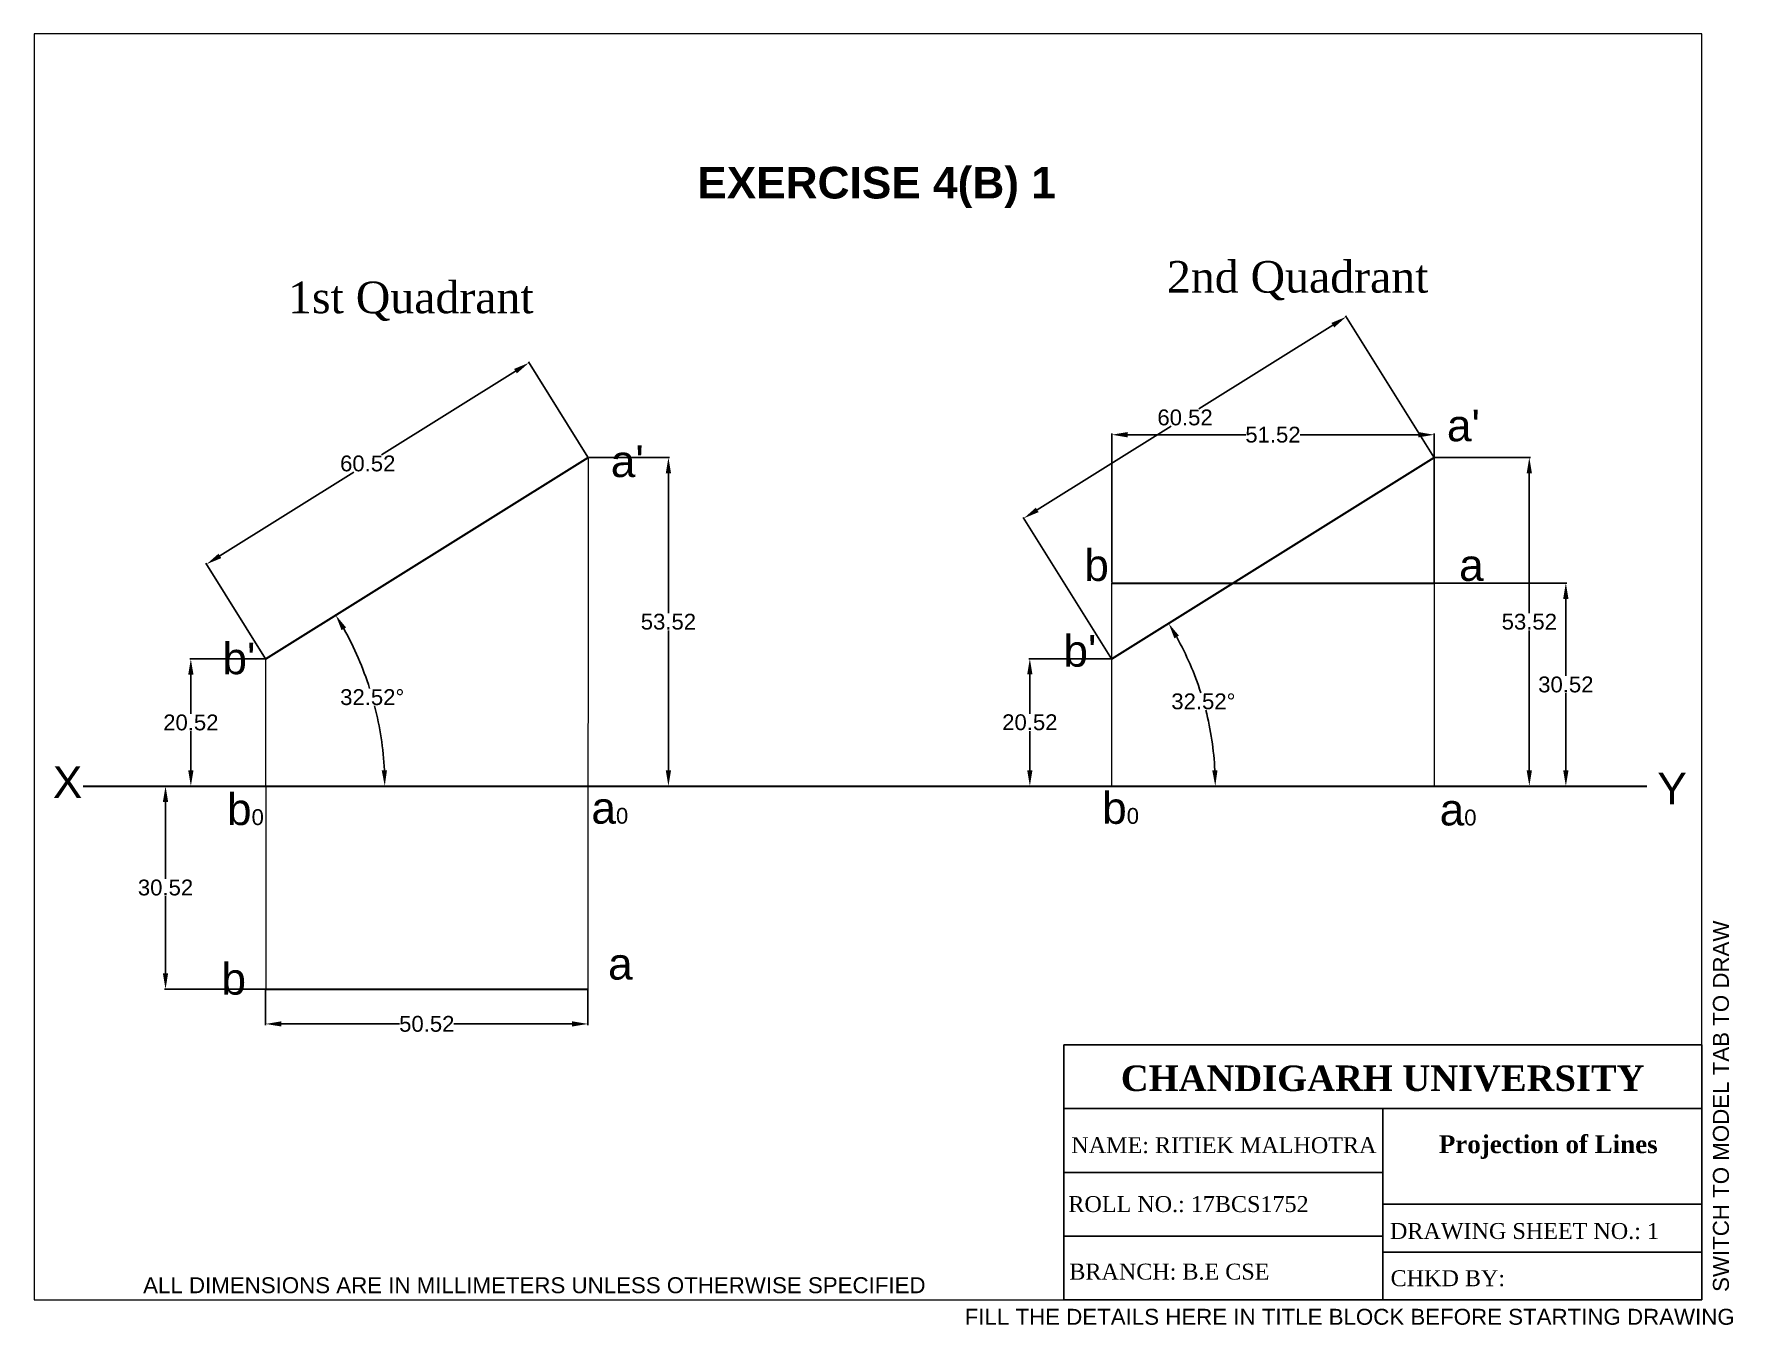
# Paper-space layout 'Layout1' of a CAD drawing. Header units: millimetres. Extents: x 0 to 266, y -4 to 198.
# The model-space entities are those that its viewports show. They can reach past a viewport. Long polylines and large blocks are cut down to what shows.
import ezdxf

# ---------------------------------------------------------------- set-up
doc = ezdxf.new("R2010")
doc.units = ezdxf.units.MM
doc.header["$PDMODE"] = 35
doc.header["$PDSIZE"] = -2.5
doc.linetypes.add('ACAD_ISO08W100', pattern=[36, 24, -3, 6, -3])
doc.layers.add('Comments', color=10, linetype='Continuous', lineweight=13, plot=False)
doc.layers.add('thick continuous', color=7, linetype='Continuous', lineweight=30)
doc.layers.add('thin continuous', color=7, linetype='Continuous', lineweight=13)
doc.styles.get("Standard").update_dxf_attribs({"font": 'arial.ttf'})
doc.dimstyles.get("Standard").update_dxf_attribs({"dimtxt": 2.5, "dimasz": 2.5, "dimexe": 0.18, "dimexo": 0.0625, "dimgap": 0.09, "dimtad": 0, "dimtih": 1, "dimtoh": 1, "dimzin": 0, "dimdsep": 46, "dimtxsty": 'Standard', "dimcen": 0.09, "dimadec": 0, "dimazin": 0, "dimtfac": 1, "dimtofl": 0, "dimtmove": 0, "dimatfit": 3, "dimfxl": 1, "dimtolj": 1, "dimtzin": 0, "dimarcsym": 0})

# ---------------------------------------------------------------- blocks, each defined once
blk = doc.blocks.new('*D0')
at = {"layer": 'Defpoints', "color": 0}
for p in [(98.73, 171.88), (108.08, 156.92), (57.13, 125.08)]:
    blk.add_point(p, dxfattribs=at)
at = {"layer": 'thin continuous', "color": 0, "lineweight": -2}
for p, q in [((108.05, 156.97), (98.64, 172.04)), ((96.61, 170.56), (75.44, 157.33)), ((49.9, 141.37), (71.07, 154.6)), ((57.1, 125.13), (47.69, 140.2))]:
    blk.add_line(p, q, dxfattribs=at)
at = {"layer": 'thin continuous', "color": 0}
for points in [[(96.83, 170.21), (96.39, 170.91), (98.73, 171.88)], [(49.68, 141.72), (50.12, 141.02), (47.78, 140.05)]]:
    blk.add_solid(points, dxfattribs=at)
at = {"layer": 'thin continuous', "color": 0, "insert": (73.26, 155.96), "char_height": 2.5, "attachment_point": 5}
blk.add_mtext('\\A1;60.52', dxfattribs=at)
blk = doc.blocks.new('*D1')
at = {"layer": 'Defpoints', "color": 0}
for p in [(57.13, 125.08), (45.31, 105), (57.13, 105)]:
    blk.add_point(p, dxfattribs=at)
at = {"layer": 'thin continuous', "color": 0, "lineweight": -2}
for p, q in [((57.07, 125.08), (45.13, 125.08)), ((45.31, 122.58), (45.31, 116.41)), ((45.31, 107.5), (45.31, 113.67)), ((57.07, 105), (45.13, 105))]:
    blk.add_line(p, q, dxfattribs=at)
at = {"layer": 'thin continuous', "color": 0}
for points in [[(45.73, 122.58), (44.89, 122.58), (45.31, 125.08)], [(44.89, 107.5), (45.73, 107.5), (45.31, 105)]]:
    blk.add_solid(points, dxfattribs=at)
at = {"layer": 'thin continuous', "color": 0, "insert": (45.31, 115.04), "char_height": 2.5, "attachment_point": 5}
blk.add_mtext('\\A1;20.52', dxfattribs=at)
blk = doc.blocks.new('*D2')
at = {"layer": 'Defpoints', "color": 0}
for p in [(57.13, 105), (41.31, 72.92), (57.13, 72.92)]:
    blk.add_point(p, dxfattribs=at)
at = {"layer": 'thin continuous', "color": 0, "lineweight": -2}
for p, q in [((57.07, 105), (41.13, 105)), ((41.31, 102.5), (41.31, 90.33)), ((41.31, 75.42), (41.31, 87.59)), ((57.07, 72.92), (41.13, 72.92))]:
    blk.add_line(p, q, dxfattribs=at)
at = {"layer": 'thin continuous', "color": 0}
for points in [[(41.72, 102.5), (40.89, 102.5), (41.31, 105)], [(40.89, 75.42), (41.72, 75.42), (41.31, 72.92)]]:
    blk.add_solid(points, dxfattribs=at)
at = {"layer": 'thin continuous', "color": 0, "insert": (41.31, 88.96), "char_height": 2.5, "attachment_point": 5}
blk.add_mtext('\\A1;30.52', dxfattribs=at)
blk = doc.blocks.new('*D4')
at = {"layer": 'Defpoints', "color": 0}
for p in [(108.08, 156.92), (57.13, 125.08), (75.07, 114.43), (0, 105), (297, 105)]:
    blk.add_point(p, dxfattribs=at)
at = {"layer": 'thin continuous', "color": 0, "lineweight": -2}
for start, end in [(17.6254, 29.1882), (2.8118, 14.3877)]:
    blk.add_arc((25, 105), 50.95, start, end, dxfattribs=at)
at = {"layer": 'thin continuous', "color": 0}
for points in [[(69.84, 130.06), (69.12, 129.63), (68.21, 132)], [(75.47, 107.49), (76.3, 107.51), (75.95, 105)]]:
    blk.add_solid(points, dxfattribs=at)
at = {"layer": 'thin continuous', "color": 0, "insert": (73.97, 119.04), "char_height": 2.5, "attachment_point": 5}
blk.add_mtext('32.52%%D', dxfattribs=at)
blk = doc.blocks.new('*D5')
at = {"layer": 'Defpoints', "color": 0}
for p in [(241.77, 156.92), (190.82, 125.08), (206.34, 113.98), (0, 105), (297, 105)]:
    blk.add_point(p, dxfattribs=at)
at = {"layer": 'thin continuous', "color": 0, "lineweight": -2}
for start, end in [(17.7078, 29.0463), (2.9537, 14.3067)]:
    blk.add_arc((158.68, 105), 48.5, start, end, dxfattribs=at)
at = {"layer": 'thin continuous', "color": 0}
for points in [[(201.44, 128.76), (200.72, 128.34), (199.81, 130.7)], [(206.7, 107.49), (207.53, 107.51), (207.18, 105)]]:
    blk.add_solid(points, dxfattribs=at)
at = {"layer": 'thin continuous', "color": 0, "insert": (205.3, 118.37), "char_height": 2.5, "attachment_point": 5}
blk.add_mtext('32.52%%D', dxfattribs=at)
blk = doc.blocks.new('*D6')
at = {"layer": 'Defpoints', "color": 0}
for p in [(241.77, 156.92), (241.77, 105), (256.8, 105)]:
    blk.add_point(p, dxfattribs=at)
at = {"layer": 'thin continuous', "color": 0, "lineweight": -2}
for p, q in [((241.83, 156.92), (256.98, 156.92)), ((256.8, 154.42), (256.8, 132.33)), ((256.8, 107.5), (256.8, 129.59)), ((241.83, 105), (256.98, 105))]:
    blk.add_line(p, q, dxfattribs=at)
at = {"layer": 'thin continuous', "color": 0}
for points in [[(257.21, 154.42), (256.38, 154.42), (256.8, 156.92)], [(256.38, 107.5), (257.21, 107.5), (256.8, 105)]]:
    blk.add_solid(points, dxfattribs=at)
at = {"layer": 'thin continuous', "color": 0, "insert": (256.8, 130.96), "char_height": 2.5, "attachment_point": 5}
blk.add_mtext('\\A1;53.52', dxfattribs=at)
blk = doc.blocks.new('*D7')
at = {"layer": 'Defpoints', "color": 0}
for p in [(108.08, 156.92), (108.08, 105), (120.77, 105)]:
    blk.add_point(p, dxfattribs=at)
at = {"layer": 'thin continuous', "color": 0, "lineweight": -2}
for p, q in [((108.15, 156.92), (120.95, 156.92)), ((120.77, 154.42), (120.77, 132.33)), ((120.77, 107.5), (120.77, 129.59)), ((108.15, 105), (120.95, 105))]:
    blk.add_line(p, q, dxfattribs=at)
at = {"layer": 'thin continuous', "color": 0}
for points in [[(121.19, 154.42), (120.35, 154.42), (120.77, 156.92)], [(120.35, 107.5), (121.19, 107.5), (120.77, 105)]]:
    blk.add_solid(points, dxfattribs=at)
at = {"layer": 'thin continuous', "color": 0, "insert": (120.77, 130.96), "char_height": 2.5, "attachment_point": 5}
blk.add_mtext('\\A1;53.52', dxfattribs=at)
blk = doc.blocks.new('*D8')
at = {"layer": 'Defpoints', "color": 0}
for p in [(241.77, 160.51), (190.82, 137.08), (241.77, 137.08)]:
    blk.add_point(p, dxfattribs=at)
at = {"layer": 'thin continuous', "color": 0, "lineweight": -2}
for p, q in [((190.82, 137.14), (190.82, 160.69)), ((193.32, 160.51), (212, 160.51)), ((239.27, 160.51), (220.59, 160.51)), ((241.77, 137.14), (241.77, 160.69))]:
    blk.add_line(p, q, dxfattribs=at)
at = {"layer": 'thin continuous', "color": 0}
for points in [[(193.32, 160.93), (193.32, 160.09), (190.82, 160.51)], [(239.27, 160.09), (239.27, 160.93), (241.77, 160.51)]]:
    blk.add_solid(points, dxfattribs=at)
at = {"layer": 'thin continuous', "color": 0, "insert": (216.29, 160.51), "char_height": 2.5, "attachment_point": 5}
blk.add_mtext('\\A1;51.52', dxfattribs=at)
blk = doc.blocks.new('*D9')
at = {"layer": 'Defpoints', "color": 0}
for p in [(57.13, 72.92), (108.05, 72.92), (108.05, 67.42)]:
    blk.add_point(p, dxfattribs=at)
at = {"layer": 'thin continuous', "color": 0, "lineweight": -2}
for p, q in [((57.13, 72.86), (57.13, 67.24)), ((108.05, 72.86), (108.05, 67.24)), ((59.63, 67.42), (78.3, 67.42)), ((105.55, 67.42), (86.89, 67.42))]:
    blk.add_line(p, q, dxfattribs=at)
at = {"layer": 'thin continuous', "color": 0}
for points in [[(59.63, 67.84), (59.63, 67.01), (57.13, 67.42)], [(105.55, 67.01), (105.55, 67.84), (108.05, 67.42)]]:
    blk.add_solid(points, dxfattribs=at)
at = {"layer": 'thin continuous', "color": 0, "insert": (82.59, 67.42), "char_height": 2.5, "attachment_point": 5}
blk.add_mtext('\\A1;50.52', dxfattribs=at)
blk = doc.blocks.new('*D10')
at = {"layer": 'Defpoints', "color": 0}
for p in [(227.87, 179.15), (241.77, 156.92), (190.82, 125.08)]:
    blk.add_point(p, dxfattribs=at)
at = {"layer": 'thin continuous', "color": 0, "lineweight": -2}
for p, q in [((225.75, 177.82), (204.59, 164.6)), ((241.73, 156.97), (227.78, 179.3)), ((179.04, 148.64), (200.21, 161.86)), ((190.78, 125.13), (176.83, 147.46))]:
    blk.add_line(p, q, dxfattribs=at)
at = {"layer": 'thin continuous', "color": 0}
for points in [[(225.98, 177.47), (225.53, 178.18), (227.87, 179.15)], [(178.82, 148.99), (179.26, 148.28), (176.92, 147.31)]]:
    blk.add_solid(points, dxfattribs=at)
at = {"layer": 'thin continuous', "color": 0, "insert": (202.4, 163.23), "char_height": 2.5, "attachment_point": 5}
blk.add_mtext('\\A1;60.52', dxfattribs=at)
blk = doc.blocks.new('*D11')
at = {"layer": 'Defpoints', "color": 0}
for p in [(190.78, 125.13), (177.88, 105), (190.82, 105)]:
    blk.add_point(p, dxfattribs=at)
at = {"layer": 'thin continuous', "color": 0, "lineweight": -2}
for p, q in [((190.72, 125.13), (177.7, 125.13)), ((177.88, 122.63), (177.88, 116.43)), ((177.88, 107.5), (177.88, 113.7)), ((190.75, 105), (177.7, 105))]:
    blk.add_line(p, q, dxfattribs=at)
at = {"layer": 'thin continuous', "color": 0}
for points in [[(178.29, 122.63), (177.46, 122.63), (177.88, 125.13)], [(177.46, 107.5), (178.29, 107.5), (177.88, 105)]]:
    blk.add_solid(points, dxfattribs=at)
at = {"layer": 'thin continuous', "color": 0, "insert": (177.88, 115.07), "char_height": 2.5, "attachment_point": 5}
blk.add_mtext('\\A1;20.52', dxfattribs=at)
blk = doc.blocks.new('*D12')
at = {"layer": 'Defpoints', "color": 0}
for p in [(241.77, 137.08), (241.77, 105), (262.57, 105)]:
    blk.add_point(p, dxfattribs=at)
at = {"layer": 'thin continuous', "color": 0, "lineweight": -2}
for p, q in [((241.83, 137.08), (262.75, 137.08)), ((262.57, 134.58), (262.57, 122.41)), ((262.57, 107.5), (262.57, 119.67)), ((241.83, 105), (262.75, 105))]:
    blk.add_line(p, q, dxfattribs=at)
at = {"layer": 'thin continuous', "color": 0}
for points in [[(262.99, 134.58), (262.15, 134.58), (262.57, 137.08)], [(262.15, 107.5), (262.99, 107.5), (262.57, 105)]]:
    blk.add_solid(points, dxfattribs=at)
at = {"layer": 'thin continuous', "color": 0, "insert": (262.57, 121.04), "char_height": 2.5, "attachment_point": 5}
blk.add_mtext('\\A1;30.52', dxfattribs=at)

msp = doc.modelspace()

# ---------------------------------------------------------------- linework, layer by layer
at = {"layer": 'thick continuous'}
for p, q in [((57.134, 125.08), (108.085, 156.918)), ((190.815, 125.08), (241.766, 156.918)), ((190.815, 137.08), (241.766, 137.08)), ((28.3, 105), (275.357, 105)), ((57.134, 72.92), (108.052, 72.92))]:
    msp.add_line(p, q, dxfattribs=at)
at = {"layer": 'thin continuous'}
for p, q in [((108.085, 156.918), (108.052, 72.92)), ((241.766, 156.918), (241.766, 105)), ((190.815, 105), (190.815, 137.08)), ((57.134, 105), (57.134, 125.08)), ((190.815, 105), (190.815, 125.08)), ((57.134, 105), (57.134, 72.92)), ((190.815, 105), (190.815, 105))]:
    msp.add_line(p, q, dxfattribs=at)

# ---------------------------------------------------------------- texts
at = {"layer": 'thin continuous', "char_height": 5, "attachment_point": 1}
for s, width, gutter_width, insert in [('{\\fArial|b1|i0|c0|p34;EXERCISE 4(B) 1}', 191.13669, 191.137, (125.323, 202.835)), ('{\\fTimes New Roman|b0|i0|c0|p34;2nd Quadrant}', 82.02186, 82.022, (199.544, 187.957)), ('{\\fTimes New Roman|b0|i0|c0|p34;1st Quadrant}', 82.02186, 82.022, (60.675, 184.712)), ("a'", 13.79842, 12.5, (243.78, 164.481)), ("a'", 13.79842, 12.5, (111.667, 158.823)), ('b', 13.79842, 12.5, (186.483, 142.418)), ('a', 13.79842, 12.5, (245.704, 142.418)), ("b'", 13.79842, 12.5, (183.18, 128.869)), ("b'", 13.79842, 12.5, (50.3, 127.676)), ('X', 14.27445, 12.5, (23.501, 108.117)), ('Y', 14.27445, 12.5, (277.029, 107.108)), ('b{\\H0.5x;0}', 13.79842, 12.5, (51.022, 103.846)), ('a{\\H0.5x;0}', 13.79842, 12.5, (108.596, 104.06)), ('b{\\H0.5x;0}', 13.79842, 12.5, (189.301, 104.04)), ('a{\\H0.5x;0}', 13.79842, 12.5, (242.631, 103.784)), ('a', 13.79842, 12.5, (111.232, 79.432)), ('b', 13.79842, 12.5, (50.146, 77.051))]:
    msp.add_mtext_dynamic_manual_height_columns(s, width=width, gutter_width=gutter_width, heights=[0], dxfattribs=dict(at, insert=insert))

# ---------------------------------------------------------------- dimensions: what is measured, and where the dimension line sits
at = {"layer": 'thin continuous'}
for p1, p2, distance, text, picture, middle in [((190.815, 125.08), (241.766, 156.918), 26.215, '60.52', '*D10', (202.399, 163.23)), ((57.134, 125.08), (108.085, 156.918), 17.648, '60.52', '*D0', (73.258, 155.965)), ((190.815, 137.08), (241.766, 137.08), 23.431, '51.52', '*D8', (216.291, 160.511)), ((108.085, 156.918), (108.085, 105), 12.686, '53.52', '*D7', (120.77, 130.959)), ((241.766, 156.918), (241.766, 105), 15.031, '53.52', '*D6', (256.797, 130.959)), ((241.766, 137.08), (241.766, 105), 20.804, '30.52', '*D12', (262.571, 121.04)), ((57.134, 125.08), (57.134, 105), -11.825, '20.52', '*D1', (45.309, 115.04)), ((57.134, 105), (57.134, 72.92), -15.827, '30.52', '*D2', (41.307, 88.96)), ((57.134, 72.92), (108.052, 72.92), -5.498, '50.52', '*D9', (82.593, 67.422))]:
    dim = msp.add_aligned_dim(p1=p1, p2=p2, distance=distance, text=text, dimstyle='Standard', dxfattribs=at)
    dim.commit()
    dim.dimension.update_dxf_attribs({"geometry": picture, "text_midpoint": middle})
for base, line2, picture, middle in [((75.066, 114.43), ((57.134, 125.08), (108.085, 156.918)), '*D4', (73.973, 119.043)), ((206.343, 113.977), ((190.815, 125.08), (241.766, 156.918)), '*D5', (205.303, 118.369))]:
    dim = msp.add_angular_dim_2l(base=base, line1=((0, 105), (297, 105)), line2=line2, text='32.52%%D', dimstyle='Standard', dxfattribs=at)
    dim.commit()
    dim.dimension.update_dxf_attribs({"geometry": picture, "text_midpoint": middle})
dim = msp.add_linear_dim(base=(177.876, 105), p1=(190.782, 125.133), p2=(190.815, 105), angle=90, text='20.52', dimstyle='Standard', dxfattribs=at)
dim.commit()
dim.dimension.update_dxf_attribs({"geometry": '*D11', "text_midpoint": (177.876, 115.067)})

psp = doc.layouts.get("Layout1")

# ---------------------------------------------------------------- linework, layer by layer
for p, q in [((161.41, 40), (261.41, 40)), ((161.41, 40), (161.41, 0)), ((261.41, 40), (261.41, 0)), ((161.41, 30), (261.41, 30)), ((161.41, 30), (194.27, 30)), ((211.41, 30), (211.41, 0)), ((161.41, 20), (211.41, 20)), ((211.41, 15), (261.41, 15)), ((161.41, 10), (211.41, 10)), ((211.41, 7.5), (261.41, 7.5)), ((161.41, 0), (261.41, 0))]:
    psp.add_line(p, q)

# ---------------------------------------------------------------- texts
at = {"attachment_point": 1}
for s, width, insert, char_height in [('\\pxqc;{\\fTimes New Roman|b1|i0|c0|p18;CHANDIGARH UNIVERSITY}', 80.8177, (170.98, 36.75), 4), ('\\pxqc;{\\fTimes New Roman|b1|i0|c0|p18;Projection of Lines}', 46.4985, (214.1, 25.81), 2.8)]:
    psp.add_mtext_dynamic_manual_height_columns(s, width=width, gutter_width=40, heights=[0], dxfattribs=dict(at, insert=insert, char_height=char_height))
at = {"linetype": 'ACAD_ISO08W100', "lineweight": 100, "insert": (162.59, 25.51), "char_height": 2.5, "attachment_point": 1}
psp.add_mtext_dynamic_manual_height_columns('{\\fTimes New Roman|b0|i0|c0|p18;NAME: RITIEK MALHOTRA}', width=49.9892, gutter_width=49.99, heights=[0], dxfattribs=at).dxf.set("width", 45.3199)
at = {"linetype": 'ACAD_ISO08W100', "lineweight": 100, "char_height": 2.5, "attachment_point": 1}
for s, width, gutter_width, insert in [('{\\fTimes New Roman|b0|i0|c0|p18;ROLL NO.: 17BCS1752}', 45.3199, 45.32, (162.13, 16.28)), ('{\\fTimes New Roman|b0|i0|c0|p18;DRAWING SHEET NO.: 1}', 45.3199, 25, (212.54, 12.06)), ('{\\fTimes New Roman|b0|i0|c0|p18;BRANCH: B.E CSE}', 45.3199, 45.32, (162.28, 5.69)), ('{\\fTimes New Roman|b0|i0|c0|p18;CHKD BY: }', 47.9779, 25, (212.64, 4.66))]:
    psp.add_mtext_dynamic_manual_height_columns(s, width=width, gutter_width=gutter_width, heights=[0], dxfattribs=dict(at, insert=insert))
at = {"layer": 'Comments'}
psp.add_text('SWITCH TO MODEL TAB TO DRAW', height=2.5, rotation=90, dxfattribs=at).set_placement((265.66, 1.26))
psp.add_text('FILL THE DETAILS HERE IN TITLE BLOCK BEFORE STARTING DRAWING', height=2.5, dxfattribs=at).set_placement((145.88, -3.89))
at = {"layer": 'thick continuous'}
psp.add_text('ALL DIMENSIONS ARE IN MILLIMETERS UNLESS OTHERWISE SPECIFIED', height=2.5, dxfattribs=at).set_placement((17.11, 1.06))

# ---------------------------------------------------------------- viewports
psp.add_viewport(center=(130.71, 99.21), size=(261.41, 198.4125), view_center_point=(152.291, 123.823), view_height=200.01661, dxfattribs=at)

doc.saveas('drawing.dxf')
